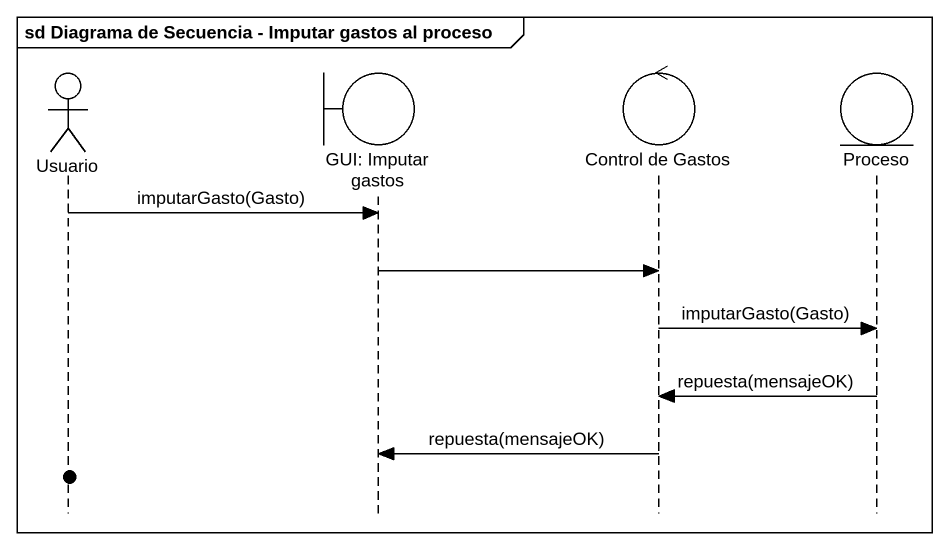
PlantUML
@startuml
mainframe sd Diagrama de Secuencia - Imputar gastos al proceso
hide footbox
actor Usuario
boundary "GUI: Imputar gastos" as GUI_Imputar_gastos
control "Control de Gastos" as Control_de_Gastos
entity Proceso

Usuario -> GUI_Imputar_gastos : imputarGasto(Gasto)
GUI_Imputar_gastos -> Control_de_Gastos
Control_de_Gastos -> Proceso : imputarGasto(Gasto)
Proceso -> Control_de_Gastos : repuesta(mensajeOK)
Control_de_Gastos -> GUI_Imputar_gastos : repuesta(mensajeOK)
@enduml
